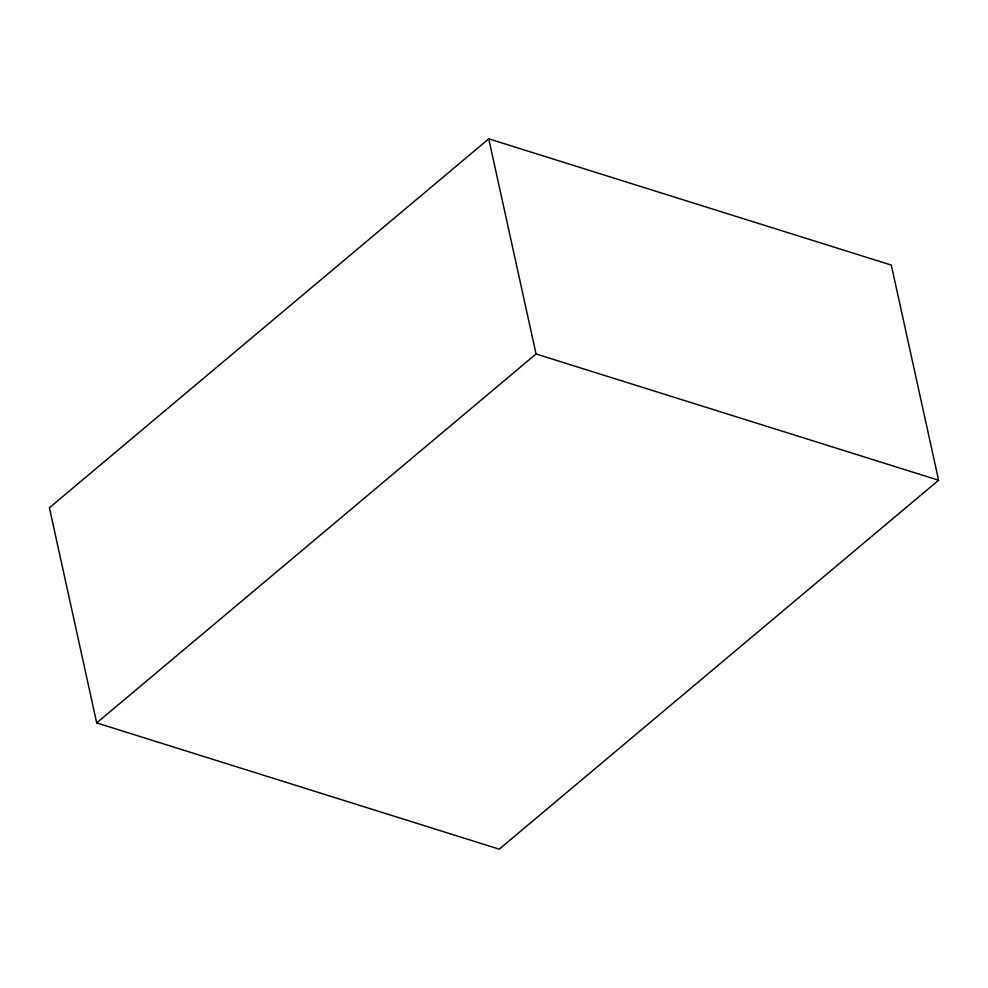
<?xml version="1.0" encoding="UTF-8"?>
<svg xmlns="http://www.w3.org/2000/svg" width="988" height="988" viewBox="0 0 988 988"><rect width="100%" height="100%" fill="white"/><g stroke="black" fill="none" stroke-linecap="round" stroke-linejoin="round"><path stroke-width="1.48" d="M488.751 138.839L49.4 507.77L96.701 722.92L499.249 849.161L938.6 480.23L891.3 265.08L488.751 138.839L536.052 353.976L938.6 480.23M96.701 722.92L536.052 353.976"/></g></svg>
